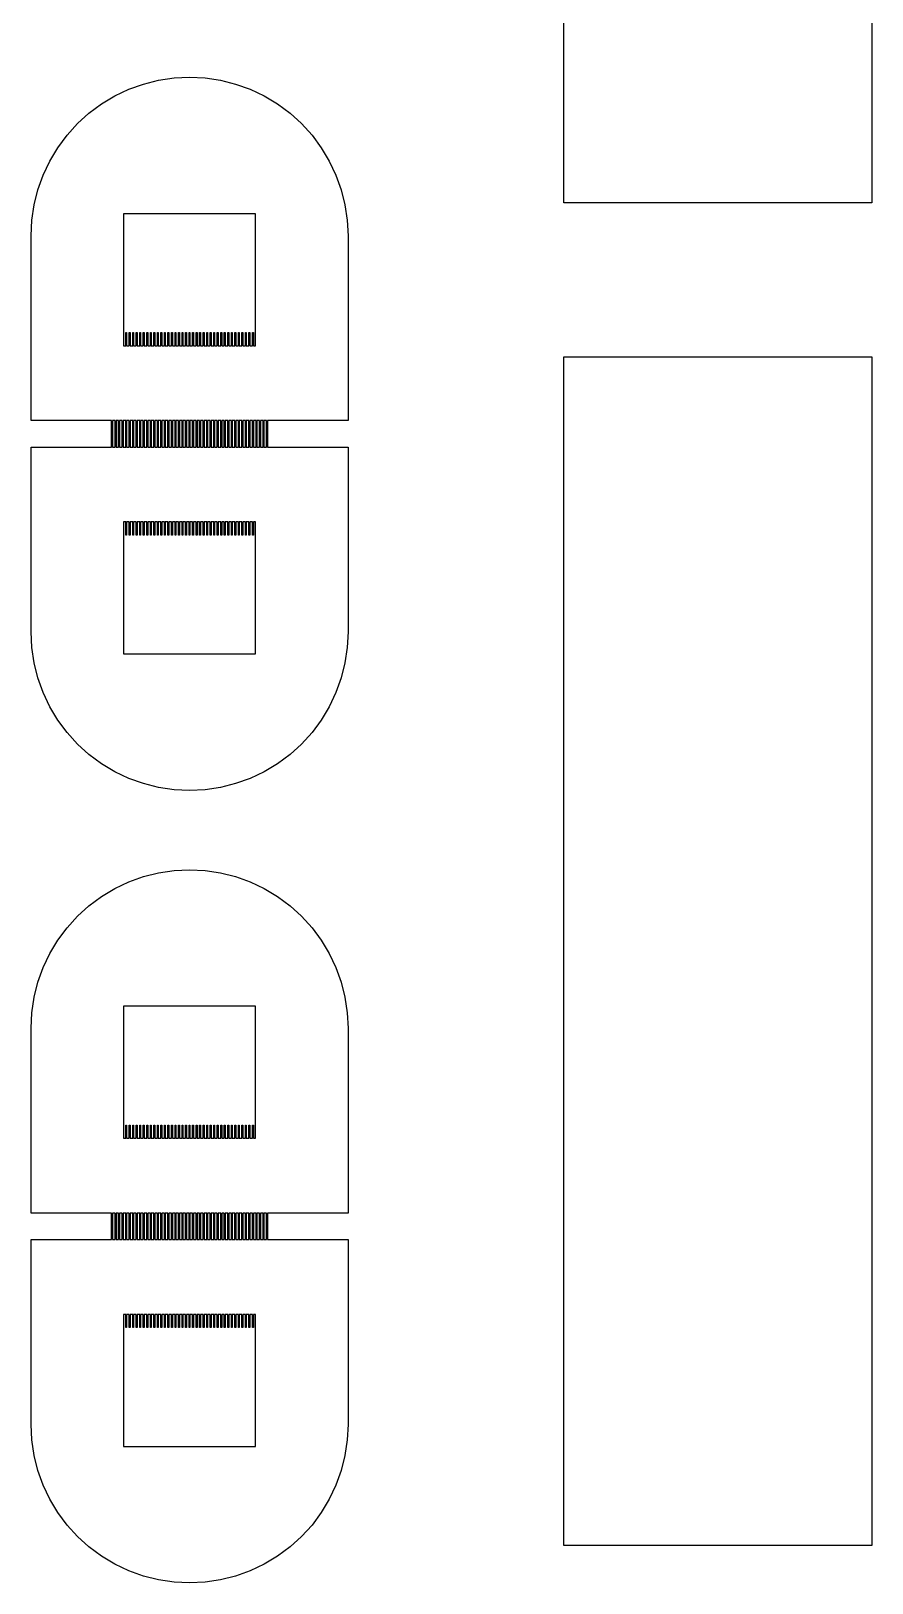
# Model space of a CAD drawing. Extents: x -25 to 122, y -49 to 104.
# Drawn here: x 87.58 to 97.31, y 27.97 to 45.93 of the extents above; entities that cross this region are included whole.
import ezdxf

# ---------------------------------------------------------------- set-up
doc = ezdxf.new("R2010")
doc.units = 0

msp = doc.modelspace()

# ---------------------------------------------------------------- linework, layer by layer
for p, q in [((97.3145, 58.5925), (97.3145, 43.9444)), ((93.748, 43.9444), (93.748, 55.026)), ((88.7153, 45.2568), (88.8848, 45.3175)), ((88.8848, 45.3175), (89.0594, 45.3612)), ((89.0594, 45.3612), (89.2375, 45.3876)), ((89.2375, 45.3876), (89.4172, 45.3964)), ((89.4172, 45.3964), (89.597, 45.3876)), ((89.597, 45.3876), (89.7751, 45.3612)), ((89.7751, 45.3612), (89.9497, 45.3175)), ((89.9497, 45.3175), (90.1192, 45.2568)), ((88.2536, 44.9801), (88.3982, 45.0873)), ((88.3982, 45.0873), (88.5526, 45.1799)), ((88.5526, 45.1799), (88.7153, 45.2568)), ((90.1192, 45.2568), (90.2819, 45.1799)), ((90.2819, 45.1799), (90.4363, 45.0873)), ((90.4363, 45.0873), (90.5808, 44.9801)), ((88.1203, 44.8592), (88.2536, 44.9801)), ((90.5808, 44.9801), (90.7142, 44.8592)), ((87.8922, 44.5813), (87.9994, 44.7258)), ((87.9994, 44.7258), (88.1203, 44.8592)), ((90.7142, 44.8592), (90.8351, 44.7258)), ((90.8351, 44.7258), (90.9423, 44.5813)), ((87.7996, 44.4269), (87.8922, 44.5813)), ((90.9423, 44.5813), (91.0349, 44.4269)), ((87.7227, 44.2642), (87.7996, 44.4269)), ((91.0349, 44.4269), (91.1118, 44.2642)), ((87.662, 44.0947), (87.7227, 44.2642)), ((91.1118, 44.2642), (91.1725, 44.0947)), ((87.6183, 43.9201), (87.662, 44.0947)), ((91.1725, 44.0947), (91.2162, 43.9201)), ((87.5919, 43.742), (87.6183, 43.9201)), ((91.2162, 43.9201), (91.2426, 43.742)), ((97.3145, 43.9444), (93.748, 43.9444)), ((87.5831, 43.5622), (87.5919, 43.742)), ((90.1815, 43.817), (88.653, 43.817)), ((88.653, 43.817), (88.653, 42.2885)), ((90.1815, 42.2885), (90.1815, 43.817)), ((91.2426, 43.742), (91.2514, 43.5622)), ((87.5831, 41.4223), (87.5831, 43.5622)), ((91.2514, 43.5622), (91.2514, 41.4223)), ((88.6785, 42.4413), (88.6887, 42.4413)), ((88.6785, 42.2885), (88.6785, 42.4413)), ((88.6887, 42.4413), (88.6887, 42.2885)), ((88.7192, 42.2885), (88.7192, 42.4413)), ((88.7192, 42.4413), (88.7294, 42.4413)), ((88.7294, 42.4413), (88.7294, 42.2885)), ((88.76, 42.2885), (88.76, 42.4413)), ((88.76, 42.4413), (88.7702, 42.4413)), ((88.7702, 42.4413), (88.7702, 42.2885)), ((88.8008, 42.2885), (88.8008, 42.4413)), ((88.8008, 42.4413), (88.811, 42.4413)), ((88.811, 42.4413), (88.811, 42.2885)), ((88.8415, 42.2885), (88.8415, 42.4413)), ((88.8415, 42.4413), (88.8517, 42.4413)), ((88.8517, 42.4413), (88.8517, 42.2885)), ((88.8823, 42.2885), (88.8823, 42.4413)), ((88.8823, 42.4413), (88.8925, 42.4413)), ((88.8925, 42.4413), (88.8925, 42.2885)), ((88.923, 42.2885), (88.923, 42.4413)), ((88.923, 42.4413), (88.9332, 42.4413)), ((88.9332, 42.4413), (88.9332, 42.2885)), ((88.9638, 42.2885), (88.9638, 42.4413)), ((88.9638, 42.4413), (88.974, 42.4413)), ((88.974, 42.4413), (88.974, 42.2885)), ((89.0045, 42.2885), (89.0045, 42.4413)), ((89.0045, 42.4413), (89.0148, 42.4413)), ((89.0148, 42.4413), (89.0148, 42.2885)), ((89.0453, 42.2885), (89.0453, 42.4413)), ((89.0453, 42.4413), (89.0555, 42.4413)), ((89.0555, 42.4413), (89.0555, 42.2885)), ((89.0861, 42.2885), (89.0861, 42.4413)), ((89.0861, 42.4413), (89.0963, 42.4413)), ((89.0963, 42.4413), (89.0963, 42.2885)), ((89.1268, 42.2885), (89.1268, 42.4413)), ((89.1268, 42.4413), (89.137, 42.4413)), ((89.137, 42.4413), (89.137, 42.2885)), ((89.1676, 42.2885), (89.1676, 42.4413)), ((89.1676, 42.4413), (89.1778, 42.4413)), ((89.1778, 42.4413), (89.1778, 42.2885)), ((89.2084, 42.2885), (89.2084, 42.4413)), ((89.2084, 42.4413), (89.2186, 42.4413)), ((89.2186, 42.4413), (89.2186, 42.2885)), ((89.2491, 42.2885), (89.2491, 42.4413)), ((89.2491, 42.4413), (89.2593, 42.4413)), ((89.2593, 42.4413), (89.2593, 42.2885)), ((89.2899, 42.2885), (89.2899, 42.4413)), ((89.2899, 42.4413), (89.3001, 42.4413)), ((89.3001, 42.4413), (89.3001, 42.2885)), ((89.3306, 42.2885), (89.3306, 42.4413)), ((89.3306, 42.4413), (89.3408, 42.4413)), ((89.3408, 42.4413), (89.3408, 42.2885)), ((89.3714, 42.2885), (89.3714, 42.4413)), ((89.3714, 42.4413), (89.3816, 42.4413)), ((89.3816, 42.4413), (89.3816, 42.2885)), ((89.4122, 42.2885), (89.4122, 42.4413)), ((89.4122, 42.4413), (89.4223, 42.4413)), ((89.4223, 42.4413), (89.4223, 42.2885)), ((89.4529, 42.2885), (89.4529, 42.4413)), ((89.4529, 42.4413), (89.4631, 42.4413)), ((89.4631, 42.4413), (89.4631, 42.2885)), ((89.4937, 42.2885), (89.4937, 42.4413)), ((89.4937, 42.4413), (89.5038, 42.4413)), ((89.5038, 42.4413), (89.5038, 42.2885)), ((89.5344, 42.2885), (89.5344, 42.4413)), ((89.5344, 42.4413), (89.5446, 42.4413)), ((89.5446, 42.4413), (89.5446, 42.2885)), ((89.5752, 42.2885), (89.5752, 42.4413)), ((89.5752, 42.4413), (89.5854, 42.4413)), ((89.5854, 42.4413), (89.5854, 42.2885)), ((89.6159, 42.2885), (89.6159, 42.4413)), ((89.6159, 42.4413), (89.6261, 42.4413)), ((89.6261, 42.4413), (89.6261, 42.2885)), ((89.6567, 42.2885), (89.6567, 42.4413)), ((89.6567, 42.4413), (89.6669, 42.4413)), ((89.6669, 42.4413), (89.6669, 42.2885)), ((89.6975, 42.2885), (89.6975, 42.4413)), ((89.6975, 42.4413), (89.7076, 42.4413)), ((89.7076, 42.4413), (89.7076, 42.2885)), ((89.7382, 42.2885), (89.7382, 42.4413)), ((89.7382, 42.4413), (89.7484, 42.4413)), ((89.7484, 42.4413), (89.7484, 42.2885)), ((89.779, 42.2885), (89.779, 42.4413)), ((89.779, 42.4413), (89.7892, 42.4413)), ((89.7892, 42.4413), (89.7892, 42.2885)), ((89.8197, 42.2885), (89.8197, 42.4413)), ((89.8197, 42.4413), (89.8299, 42.4413)), ((89.8299, 42.4413), (89.8299, 42.2885)), ((89.8605, 42.2885), (89.8605, 42.4413)), ((89.8605, 42.4413), (89.8707, 42.4413)), ((89.8707, 42.4413), (89.8707, 42.2885)), ((89.9013, 42.2885), (89.9013, 42.4413)), ((89.9013, 42.4413), (89.9114, 42.4413)), ((89.9114, 42.4413), (89.9114, 42.2885)), ((89.942, 42.2885), (89.942, 42.4413)), ((89.942, 42.4413), (89.9522, 42.4413)), ((89.9522, 42.4413), (89.9522, 42.2885)), ((89.9828, 42.2885), (89.9828, 42.4413)), ((89.9828, 42.4413), (89.993, 42.4413)), ((89.993, 42.4413), (89.993, 42.2885)), ((90.0235, 42.2885), (90.0235, 42.4413)), ((90.0235, 42.4413), (90.0337, 42.4413)), ((90.0337, 42.4413), (90.0337, 42.2885)), ((90.0643, 42.2885), (90.0643, 42.4413)), ((90.0643, 42.4413), (90.0745, 42.4413)), ((90.0745, 42.4413), (90.0745, 42.2885)), ((90.1051, 42.2885), (90.1051, 42.4413)), ((90.1051, 42.4413), (90.1152, 42.4413)), ((90.1152, 42.4413), (90.1152, 42.2885)), ((90.1458, 42.2885), (90.1458, 42.4413)), ((90.1458, 42.4413), (90.156, 42.4413)), ((90.156, 42.4413), (90.156, 42.2885)), ((88.653, 42.2885), (88.6785, 42.2885)), ((88.6887, 42.2885), (88.7192, 42.2885)), ((88.7294, 42.2885), (88.76, 42.2885)), ((88.7702, 42.2885), (88.8008, 42.2885)), ((88.811, 42.2885), (88.8415, 42.2885)), ((88.8517, 42.2885), (88.8823, 42.2885)), ((88.8925, 42.2885), (88.923, 42.2885)), ((88.9332, 42.2885), (88.9638, 42.2885)), ((88.974, 42.2885), (89.0045, 42.2885)), ((89.0148, 42.2885), (89.0453, 42.2885)), ((89.0555, 42.2885), (89.0861, 42.2885)), ((89.0963, 42.2885), (89.1268, 42.2885)), ((89.137, 42.2885), (89.1676, 42.2885)), ((89.1778, 42.2885), (89.2084, 42.2885)), ((89.2186, 42.2885), (89.2491, 42.2885)), ((89.2593, 42.2885), (89.2899, 42.2885)), ((89.3001, 42.2885), (89.3306, 42.2885)), ((89.3408, 42.2885), (89.3714, 42.2885)), ((89.3816, 42.2885), (89.4122, 42.2885)), ((89.4223, 42.2885), (89.4529, 42.2885)), ((89.4631, 42.2885), (89.4937, 42.2885)), ((89.5038, 42.2885), (89.5344, 42.2885)), ((89.5446, 42.2885), (89.5752, 42.2885)), ((89.5854, 42.2885), (89.6159, 42.2885)), ((89.6261, 42.2885), (89.6567, 42.2885)), ((89.6669, 42.2885), (89.6975, 42.2885)), ((89.7076, 42.2885), (89.7382, 42.2885)), ((89.7484, 42.2885), (89.779, 42.2885)), ((89.7892, 42.2885), (89.8197, 42.2885)), ((89.8299, 42.2885), (89.8605, 42.2885)), ((89.8707, 42.2885), (89.9013, 42.2885)), ((89.9114, 42.2885), (89.942, 42.2885)), ((89.9522, 42.2885), (89.9828, 42.2885)), ((89.993, 42.2885), (90.0235, 42.2885)), ((90.0337, 42.2885), (90.0643, 42.2885)), ((90.0745, 42.2885), (90.1051, 42.2885)), ((90.1152, 42.2885), (90.1458, 42.2885)), ((90.156, 42.2885), (90.1815, 42.2885)), ((93.748, 28.4046), (93.748, 42.1611)), ((93.748, 42.1611), (97.3145, 42.1611)), ((97.3145, 42.1611), (97.3145, 28.4046)), ((88.5154, 41.4223), (87.5831, 41.4223)), ((88.5154, 41.1167), (88.5154, 41.4223)), ((88.5562, 41.4223), (88.5256, 41.4223)), ((88.5256, 41.4223), (88.5256, 41.1167)), ((88.5562, 41.1167), (88.5562, 41.4223)), ((88.597, 41.4223), (88.5664, 41.4223)), ((88.5664, 41.4223), (88.5664, 41.1167)), ((88.597, 41.1167), (88.597, 41.4223)), ((88.6377, 41.4223), (88.6071, 41.4223)), ((88.6071, 41.4223), (88.6071, 41.1167)), ((88.6377, 41.1167), (88.6377, 41.4223)), ((88.6785, 41.4223), (88.6479, 41.4223)), ((88.6479, 41.4223), (88.6479, 41.1167)), ((88.6785, 41.1167), (88.6785, 41.4223)), ((88.7192, 41.4223), (88.6887, 41.4223)), ((88.6887, 41.4223), (88.6887, 41.1167)), ((88.7192, 41.1167), (88.7192, 41.4223)), ((88.76, 41.4223), (88.7294, 41.4223)), ((88.7294, 41.4223), (88.7294, 41.1167)), ((88.76, 41.1167), (88.76, 41.4223)), ((88.8008, 41.4223), (88.7702, 41.4223)), ((88.7702, 41.4223), (88.7702, 41.1167)), ((88.8008, 41.1167), (88.8008, 41.4223)), ((88.8415, 41.4223), (88.811, 41.4223)), ((88.811, 41.4223), (88.811, 41.1167)), ((88.8415, 41.1167), (88.8415, 41.4223)), ((88.8823, 41.4223), (88.8517, 41.4223)), ((88.8517, 41.4223), (88.8517, 41.1167)), ((88.8823, 41.1167), (88.8823, 41.4223)), ((88.923, 41.4223), (88.8925, 41.4223)), ((88.8925, 41.4223), (88.8925, 41.1167)), ((88.923, 41.1167), (88.923, 41.4223)), ((88.9638, 41.4223), (88.9332, 41.4223)), ((88.9332, 41.4223), (88.9332, 41.1167)), ((88.9638, 41.1167), (88.9638, 41.4223)), ((89.0045, 41.4223), (88.974, 41.4223)), ((88.974, 41.4223), (88.974, 41.1167)), ((89.0045, 41.1167), (89.0045, 41.4223)), ((89.0453, 41.4223), (89.0148, 41.4223)), ((89.0148, 41.4223), (89.0148, 41.1167)), ((89.0453, 41.1167), (89.0453, 41.4223)), ((89.0861, 41.4223), (89.0555, 41.4223)), ((89.0555, 41.4223), (89.0555, 41.1167)), ((89.0861, 41.1167), (89.0861, 41.4223)), ((89.1268, 41.4223), (89.0963, 41.4223)), ((89.0963, 41.4223), (89.0963, 41.1167)), ((89.1268, 41.1167), (89.1268, 41.4223)), ((89.1676, 41.4223), (89.137, 41.4223)), ((89.137, 41.4223), (89.137, 41.1167)), ((89.1676, 41.1167), (89.1676, 41.4223)), ((89.2084, 41.4223), (89.1778, 41.4223)), ((89.1778, 41.4223), (89.1778, 41.1167)), ((89.2084, 41.1167), (89.2084, 41.4223)), ((89.2491, 41.4223), (89.2186, 41.4223)), ((89.2186, 41.4223), (89.2186, 41.1167)), ((89.2491, 41.1167), (89.2491, 41.4223)), ((89.2899, 41.4223), (89.2593, 41.4223)), ((89.2593, 41.4223), (89.2593, 41.1167)), ((89.2899, 41.1167), (89.2899, 41.4223)), ((89.3306, 41.4223), (89.3001, 41.4223)), ((89.3001, 41.4223), (89.3001, 41.1167)), ((89.3306, 41.1167), (89.3306, 41.4223)), ((89.3714, 41.4223), (89.3408, 41.4223)), ((89.3408, 41.4223), (89.3408, 41.1167)), ((89.3714, 41.1167), (89.3714, 41.4223)), ((89.4122, 41.4223), (89.3816, 41.4223)), ((89.3816, 41.4223), (89.3816, 41.1167)), ((89.4122, 41.1167), (89.4122, 41.4223)), ((89.4529, 41.4223), (89.4223, 41.4223)), ((89.4223, 41.4223), (89.4223, 41.1167)), ((89.4529, 41.1167), (89.4529, 41.4223)), ((89.4937, 41.4223), (89.4631, 41.4223)), ((89.4631, 41.4223), (89.4631, 41.1167)), ((89.4937, 41.1167), (89.4937, 41.4223)), ((89.5344, 41.4223), (89.5038, 41.4223)), ((89.5038, 41.4223), (89.5038, 41.1167)), ((89.5344, 41.1167), (89.5344, 41.4223)), ((89.5752, 41.4223), (89.5446, 41.4223)), ((89.5446, 41.4223), (89.5446, 41.1167)), ((89.5752, 41.1167), (89.5752, 41.4223)), ((89.6159, 41.4223), (89.5854, 41.4223)), ((89.5854, 41.4223), (89.5854, 41.1167)), ((89.6159, 41.1167), (89.6159, 41.4223)), ((89.6567, 41.4223), (89.6261, 41.4223)), ((89.6261, 41.4223), (89.6261, 41.1167)), ((89.6567, 41.1167), (89.6567, 41.4223)), ((89.6975, 41.4223), (89.6669, 41.4223)), ((89.6669, 41.4223), (89.6669, 41.1167)), ((89.6975, 41.1167), (89.6975, 41.4223)), ((89.7382, 41.4223), (89.7076, 41.4223)), ((89.7076, 41.4223), (89.7076, 41.1167)), ((89.7382, 41.1167), (89.7382, 41.4223)), ((89.779, 41.4223), (89.7484, 41.4223)), ((89.7484, 41.4223), (89.7484, 41.1167)), ((89.779, 41.1167), (89.779, 41.4223)), ((89.8197, 41.4223), (89.7892, 41.4223)), ((89.7892, 41.4223), (89.7892, 41.1167)), ((89.8197, 41.1167), (89.8197, 41.4223)), ((89.8605, 41.4223), (89.8299, 41.4223)), ((89.8299, 41.4223), (89.8299, 41.1167)), ((89.8605, 41.1167), (89.8605, 41.4223)), ((89.9013, 41.4223), (89.8707, 41.4223)), ((89.8707, 41.4223), (89.8707, 41.1167)), ((89.9013, 41.1167), (89.9013, 41.4223)), ((89.942, 41.4223), (89.9114, 41.4223)), ((89.9114, 41.4223), (89.9114, 41.1167)), ((89.942, 41.1167), (89.942, 41.4223)), ((89.9828, 41.4223), (89.9522, 41.4223)), ((89.9522, 41.4223), (89.9522, 41.1167)), ((89.9828, 41.1167), (89.9828, 41.4223)), ((90.0235, 41.4223), (89.993, 41.4223)), ((89.993, 41.4223), (89.993, 41.1167)), ((90.0235, 41.1167), (90.0235, 41.4223)), ((90.0643, 41.4223), (90.0337, 41.4223)), ((90.0337, 41.4223), (90.0337, 41.1167)), ((90.0643, 41.1167), (90.0643, 41.4223)), ((90.1051, 41.4223), (90.0745, 41.4223)), ((90.0745, 41.4223), (90.0745, 41.1167)), ((90.1051, 41.1167), (90.1051, 41.4223)), ((90.1458, 41.4223), (90.1152, 41.4223)), ((90.1152, 41.4223), (90.1152, 41.1167)), ((90.1458, 41.1167), (90.1458, 41.4223)), ((90.1866, 41.4223), (90.156, 41.4223)), ((90.156, 41.4223), (90.156, 41.1167)), ((90.1866, 41.1167), (90.1866, 41.4223)), ((90.2273, 41.4223), (90.1968, 41.4223)), ((90.1968, 41.4223), (90.1968, 41.1167)), ((90.2273, 41.1167), (90.2273, 41.4223)), ((90.2681, 41.4223), (90.2375, 41.4223)), ((90.2375, 41.4223), (90.2375, 41.1167)), ((90.2681, 41.1167), (90.2681, 41.4223)), ((90.3089, 41.4223), (90.2783, 41.4223)), ((90.2783, 41.4223), (90.2783, 41.1167)), ((90.3089, 41.1167), (90.3089, 41.4223)), ((91.2514, 41.4223), (90.319, 41.4223)), ((90.319, 41.4223), (90.319, 41.1167)), ((87.5831, 38.9767), (87.5831, 41.1167)), ((87.5831, 41.1167), (88.5154, 41.1167)), ((88.5256, 41.1167), (88.5562, 41.1167)), ((88.5664, 41.1167), (88.597, 41.1167)), ((88.6071, 41.1167), (88.6377, 41.1167)), ((88.6479, 41.1167), (88.6785, 41.1167)), ((88.6887, 41.1167), (88.7192, 41.1167)), ((88.7294, 41.1167), (88.76, 41.1167)), ((88.7702, 41.1167), (88.8008, 41.1167)), ((88.811, 41.1167), (88.8415, 41.1167)), ((88.8517, 41.1167), (88.8823, 41.1167)), ((88.8925, 41.1167), (88.923, 41.1167)), ((88.9332, 41.1167), (88.9638, 41.1167)), ((88.974, 41.1167), (89.0045, 41.1167)), ((89.0148, 41.1167), (89.0453, 41.1167)), ((89.0555, 41.1167), (89.0861, 41.1167)), ((89.0963, 41.1167), (89.1268, 41.1167)), ((89.137, 41.1167), (89.1676, 41.1167)), ((89.1778, 41.1167), (89.2084, 41.1167)), ((89.2186, 41.1167), (89.2491, 41.1167)), ((89.2593, 41.1167), (89.2899, 41.1167)), ((89.3001, 41.1167), (89.3306, 41.1167)), ((89.3408, 41.1167), (89.3714, 41.1167)), ((89.3816, 41.1167), (89.4122, 41.1167)), ((89.4223, 41.1167), (89.4529, 41.1167)), ((89.4631, 41.1167), (89.4937, 41.1167)), ((89.5038, 41.1167), (89.5344, 41.1167)), ((89.5446, 41.1167), (89.5752, 41.1167)), ((89.5854, 41.1167), (89.6159, 41.1167)), ((89.6261, 41.1167), (89.6567, 41.1167)), ((89.6669, 41.1167), (89.6975, 41.1167)), ((89.7076, 41.1167), (89.7382, 41.1167)), ((89.7484, 41.1167), (89.779, 41.1167)), ((89.7892, 41.1167), (89.8197, 41.1167)), ((89.8299, 41.1167), (89.8605, 41.1167)), ((89.8707, 41.1167), (89.9013, 41.1167)), ((89.9114, 41.1167), (89.942, 41.1167)), ((89.9522, 41.1167), (89.9828, 41.1167)), ((89.993, 41.1167), (90.0235, 41.1167)), ((90.0337, 41.1167), (90.0643, 41.1167)), ((90.0745, 41.1167), (90.1051, 41.1167)), ((90.1152, 41.1167), (90.1458, 41.1167)), ((90.156, 41.1167), (90.1866, 41.1167)), ((90.1968, 41.1167), (90.2273, 41.1167)), ((90.2375, 41.1167), (90.2681, 41.1167)), ((90.2783, 41.1167), (90.3089, 41.1167)), ((90.319, 41.1167), (91.2514, 41.1167)), ((91.2514, 41.1167), (91.2514, 38.9767)), ((88.6785, 40.2505), (88.653, 40.2505)), ((88.653, 40.2505), (88.653, 38.722)), ((88.6785, 40.0976), (88.6785, 40.2505)), ((88.7192, 40.2505), (88.6887, 40.2505)), ((88.6887, 40.2505), (88.6887, 40.0976)), ((88.7192, 40.0976), (88.7192, 40.2505)), ((88.76, 40.2505), (88.7294, 40.2505)), ((88.7294, 40.2505), (88.7294, 40.0976)), ((88.76, 40.0976), (88.76, 40.2505)), ((88.8008, 40.2505), (88.7702, 40.2505)), ((88.7702, 40.2505), (88.7702, 40.0976)), ((88.8008, 40.0976), (88.8008, 40.2505)), ((88.8415, 40.2505), (88.811, 40.2505)), ((88.811, 40.2505), (88.811, 40.0976)), ((88.8415, 40.0976), (88.8415, 40.2505)), ((88.8823, 40.2505), (88.8517, 40.2505)), ((88.8517, 40.2505), (88.8517, 40.0976)), ((88.8823, 40.0976), (88.8823, 40.2505)), ((88.923, 40.2505), (88.8925, 40.2505)), ((88.8925, 40.2505), (88.8925, 40.0976)), ((88.923, 40.0976), (88.923, 40.2505)), ((88.9638, 40.2505), (88.9332, 40.2505)), ((88.9332, 40.2505), (88.9332, 40.0976)), ((88.9638, 40.0976), (88.9638, 40.2505)), ((89.0045, 40.2505), (88.974, 40.2505)), ((88.974, 40.2505), (88.974, 40.0976)), ((89.0045, 40.0976), (89.0045, 40.2505)), ((89.0453, 40.2505), (89.0148, 40.2505)), ((89.0148, 40.2505), (89.0148, 40.0976)), ((89.0453, 40.0976), (89.0453, 40.2505)), ((89.0861, 40.2505), (89.0555, 40.2505)), ((89.0555, 40.2505), (89.0555, 40.0976)), ((89.0861, 40.0976), (89.0861, 40.2505)), ((89.1268, 40.2505), (89.0963, 40.2505)), ((89.0963, 40.2505), (89.0963, 40.0976)), ((89.1268, 40.0976), (89.1268, 40.2505)), ((89.1676, 40.2505), (89.137, 40.2505)), ((89.137, 40.2505), (89.137, 40.0976)), ((89.1676, 40.0976), (89.1676, 40.2505)), ((89.2084, 40.2505), (89.1778, 40.2505)), ((89.1778, 40.2505), (89.1778, 40.0976)), ((89.2084, 40.0976), (89.2084, 40.2505)), ((89.2491, 40.2505), (89.2186, 40.2505)), ((89.2186, 40.2505), (89.2186, 40.0976)), ((89.2491, 40.0976), (89.2491, 40.2505)), ((89.2899, 40.2505), (89.2593, 40.2505)), ((89.2593, 40.2505), (89.2593, 40.0976)), ((89.2899, 40.0976), (89.2899, 40.2505)), ((89.3306, 40.2505), (89.3001, 40.2505)), ((89.3001, 40.2505), (89.3001, 40.0976)), ((89.3306, 40.0976), (89.3306, 40.2505)), ((89.3714, 40.2505), (89.3408, 40.2505)), ((89.3408, 40.2505), (89.3408, 40.0976)), ((89.3714, 40.0976), (89.3714, 40.2505)), ((89.4122, 40.2505), (89.3816, 40.2505)), ((89.3816, 40.2505), (89.3816, 40.0976)), ((89.4122, 40.0976), (89.4122, 40.2505)), ((89.4529, 40.2505), (89.4223, 40.2505)), ((89.4223, 40.2505), (89.4223, 40.0976)), ((89.4529, 40.0976), (89.4529, 40.2505)), ((89.4937, 40.2505), (89.4631, 40.2505)), ((89.4631, 40.2505), (89.4631, 40.0976)), ((89.4937, 40.0976), (89.4937, 40.2505)), ((89.5344, 40.2505), (89.5038, 40.2505)), ((89.5038, 40.2505), (89.5038, 40.0976)), ((89.5344, 40.0976), (89.5344, 40.2505)), ((89.5752, 40.2505), (89.5446, 40.2505)), ((89.5446, 40.2505), (89.5446, 40.0976)), ((89.5752, 40.0976), (89.5752, 40.2505)), ((89.6159, 40.2505), (89.5854, 40.2505)), ((89.5854, 40.2505), (89.5854, 40.0976)), ((89.6159, 40.0976), (89.6159, 40.2505)), ((89.6567, 40.2505), (89.6261, 40.2505)), ((89.6261, 40.2505), (89.6261, 40.0976)), ((89.6567, 40.0976), (89.6567, 40.2505)), ((89.6975, 40.2505), (89.6669, 40.2505)), ((89.6669, 40.2505), (89.6669, 40.0976)), ((89.6975, 40.0976), (89.6975, 40.2505)), ((89.7382, 40.2505), (89.7076, 40.2505)), ((89.7076, 40.2505), (89.7076, 40.0976)), ((89.7382, 40.0976), (89.7382, 40.2505)), ((89.779, 40.2505), (89.7484, 40.2505)), ((89.7484, 40.2505), (89.7484, 40.0976)), ((89.779, 40.0976), (89.779, 40.2505)), ((89.8197, 40.2505), (89.7892, 40.2505)), ((89.7892, 40.2505), (89.7892, 40.0976)), ((89.8197, 40.0976), (89.8197, 40.2505)), ((89.8605, 40.2505), (89.8299, 40.2505)), ((89.8299, 40.2505), (89.8299, 40.0976)), ((89.8605, 40.0976), (89.8605, 40.2505)), ((89.9013, 40.2505), (89.8707, 40.2505)), ((89.8707, 40.2505), (89.8707, 40.0976)), ((89.9013, 40.0976), (89.9013, 40.2505)), ((89.942, 40.2505), (89.9114, 40.2505)), ((89.9114, 40.2505), (89.9114, 40.0976)), ((89.942, 40.0976), (89.942, 40.2505)), ((89.9828, 40.2505), (89.9522, 40.2505)), ((89.9522, 40.2505), (89.9522, 40.0976)), ((89.9828, 40.0976), (89.9828, 40.2505)), ((90.0235, 40.2505), (89.993, 40.2505)), ((89.993, 40.2505), (89.993, 40.0976)), ((90.0235, 40.0976), (90.0235, 40.2505)), ((90.0643, 40.2505), (90.0337, 40.2505)), ((90.0337, 40.2505), (90.0337, 40.0976)), ((90.0643, 40.0976), (90.0643, 40.2505)), ((90.1051, 40.2505), (90.0745, 40.2505)), ((90.0745, 40.2505), (90.0745, 40.0976)), ((90.1051, 40.0976), (90.1051, 40.2505)), ((90.1458, 40.2505), (90.1152, 40.2505)), ((90.1152, 40.2505), (90.1152, 40.0976)), ((90.1458, 40.0976), (90.1458, 40.2505)), ((90.1815, 40.2505), (90.156, 40.2505)), ((90.156, 40.2505), (90.156, 40.0976)), ((90.1815, 38.722), (90.1815, 40.2505)), ((88.6887, 40.0976), (88.6785, 40.0976)), ((88.7294, 40.0976), (88.7192, 40.0976)), ((88.7702, 40.0976), (88.76, 40.0976)), ((88.811, 40.0976), (88.8008, 40.0976)), ((88.8517, 40.0976), (88.8415, 40.0976)), ((88.8925, 40.0976), (88.8823, 40.0976)), ((88.9332, 40.0976), (88.923, 40.0976)), ((88.974, 40.0976), (88.9638, 40.0976)), ((89.0148, 40.0976), (89.0045, 40.0976)), ((89.0555, 40.0976), (89.0453, 40.0976)), ((89.0963, 40.0976), (89.0861, 40.0976)), ((89.137, 40.0976), (89.1268, 40.0976)), ((89.1778, 40.0976), (89.1676, 40.0976)), ((89.2186, 40.0976), (89.2084, 40.0976)), ((89.2593, 40.0976), (89.2491, 40.0976)), ((89.3001, 40.0976), (89.2899, 40.0976)), ((89.3408, 40.0976), (89.3306, 40.0976)), ((89.3816, 40.0976), (89.3714, 40.0976)), ((89.4223, 40.0976), (89.4122, 40.0976)), ((89.4631, 40.0976), (89.4529, 40.0976)), ((89.5038, 40.0976), (89.4937, 40.0976)), ((89.5446, 40.0976), (89.5344, 40.0976)), ((89.5854, 40.0976), (89.5752, 40.0976)), ((89.6261, 40.0976), (89.6159, 40.0976)), ((89.6669, 40.0976), (89.6567, 40.0976)), ((89.7076, 40.0976), (89.6975, 40.0976)), ((89.7484, 40.0976), (89.7382, 40.0976)), ((89.7892, 40.0976), (89.779, 40.0976)), ((89.8299, 40.0976), (89.8197, 40.0976)), ((89.8707, 40.0976), (89.8605, 40.0976)), ((89.9114, 40.0976), (89.9013, 40.0976)), ((89.9522, 40.0976), (89.942, 40.0976)), ((89.993, 40.0976), (89.9828, 40.0976)), ((90.0337, 40.0976), (90.0235, 40.0976)), ((90.0745, 40.0976), (90.0643, 40.0976)), ((90.1152, 40.0976), (90.1051, 40.0976)), ((90.156, 40.0976), (90.1458, 40.0976)), ((87.5919, 38.797), (87.5831, 38.9767)), ((91.2514, 38.9767), (91.2426, 38.797)), ((87.6183, 38.6189), (87.5919, 38.797)), ((91.2426, 38.797), (91.2162, 38.6189)), ((87.662, 38.4443), (87.6183, 38.6189)), ((88.653, 38.722), (90.1815, 38.722)), ((91.2162, 38.6189), (91.1725, 38.4443)), ((87.7227, 38.2748), (87.662, 38.4443)), ((91.1725, 38.4443), (91.1118, 38.2748)), ((87.7996, 38.1121), (87.7227, 38.2748)), ((91.1118, 38.2748), (91.0349, 38.1121)), ((87.8922, 37.9577), (87.7996, 38.1121)), ((91.0349, 38.1121), (90.9423, 37.9577)), ((87.9994, 37.8131), (87.8922, 37.9577)), ((90.9423, 37.9577), (90.8351, 37.8131)), ((88.1203, 37.6798), (87.9994, 37.8131)), ((90.8351, 37.8131), (90.7142, 37.6798)), ((88.2536, 37.5589), (88.1203, 37.6798)), ((88.3982, 37.4517), (88.2536, 37.5589)), ((90.5808, 37.5589), (90.4363, 37.4517)), ((90.7142, 37.6798), (90.5808, 37.5589)), ((88.5526, 37.3591), (88.3982, 37.4517)), ((88.7153, 37.2822), (88.5526, 37.3591)), ((90.2819, 37.3591), (90.1192, 37.2822)), ((90.4363, 37.4517), (90.2819, 37.3591)), ((88.8848, 37.2215), (88.7153, 37.2822)), ((89.0594, 37.1778), (88.8848, 37.2215)), ((89.2375, 37.1514), (89.0594, 37.1778)), ((89.7751, 37.1778), (89.597, 37.1514)), ((89.9497, 37.2215), (89.7751, 37.1778)), ((90.1192, 37.2822), (89.9497, 37.2215)), ((89.4172, 37.1425), (89.2375, 37.1514)), ((89.597, 37.1514), (89.4172, 37.1425)), ((88.7153, 36.0858), (88.8848, 36.1465)), ((88.8848, 36.1465), (89.0594, 36.1902)), ((89.0594, 36.1902), (89.2375, 36.2166)), ((89.2375, 36.2166), (89.4172, 36.2254)), ((89.4172, 36.2254), (89.597, 36.2166)), ((89.597, 36.2166), (89.7751, 36.1902)), ((89.7751, 36.1902), (89.9497, 36.1465)), ((89.9497, 36.1465), (90.1192, 36.0858)), ((88.3982, 35.9163), (88.5526, 36.0089)), ((88.5526, 36.0089), (88.7153, 36.0858)), ((90.1192, 36.0858), (90.2819, 36.0089)), ((90.2819, 36.0089), (90.4363, 35.9163)), ((88.1203, 35.6882), (88.2536, 35.8091)), ((88.2536, 35.8091), (88.3982, 35.9163)), ((90.4363, 35.9163), (90.5808, 35.8091)), ((90.5808, 35.8091), (90.7142, 35.6882)), ((87.9994, 35.5548), (88.1203, 35.6882)), ((90.7142, 35.6882), (90.8351, 35.5548)), ((87.7996, 35.2559), (87.8922, 35.4103)), ((87.8922, 35.4103), (87.9994, 35.5548)), ((90.8351, 35.5548), (90.9423, 35.4103)), ((90.9423, 35.4103), (91.0349, 35.2559)), ((87.7227, 35.0932), (87.7996, 35.2559)), ((91.0349, 35.2559), (91.1118, 35.0932)), ((87.662, 34.9237), (87.7227, 35.0932)), ((91.1118, 35.0932), (91.1725, 34.9237)), ((87.6183, 34.7491), (87.662, 34.9237)), ((91.1725, 34.9237), (91.2162, 34.7491)), ((87.5919, 34.571), (87.6183, 34.7491)), ((91.2162, 34.7491), (91.2426, 34.571)), ((87.5831, 34.3912), (87.5919, 34.571)), ((90.1815, 34.646), (88.653, 34.646)), ((88.653, 34.646), (88.653, 33.1175)), ((90.1815, 33.1175), (90.1815, 34.646)), ((91.2426, 34.571), (91.2514, 34.3912)), ((87.5831, 32.2513), (87.5831, 34.3912)), ((91.2514, 34.3912), (91.2514, 32.2513)), ((88.6785, 33.2703), (88.6887, 33.2703)), ((88.6785, 33.1175), (88.6785, 33.2703)), ((88.6887, 33.2703), (88.6887, 33.1175)), ((88.7192, 33.1175), (88.7192, 33.2703)), ((88.7192, 33.2703), (88.7294, 33.2703)), ((88.7294, 33.2703), (88.7294, 33.1175)), ((88.76, 33.1175), (88.76, 33.2703)), ((88.76, 33.2703), (88.7702, 33.2703)), ((88.7702, 33.2703), (88.7702, 33.1175)), ((88.8008, 33.1175), (88.8008, 33.2703)), ((88.8008, 33.2703), (88.811, 33.2703)), ((88.811, 33.2703), (88.811, 33.1175)), ((88.8415, 33.1175), (88.8415, 33.2703)), ((88.8415, 33.2703), (88.8517, 33.2703)), ((88.8517, 33.2703), (88.8517, 33.1175)), ((88.8823, 33.1175), (88.8823, 33.2703)), ((88.8823, 33.2703), (88.8925, 33.2703)), ((88.8925, 33.2703), (88.8925, 33.1175)), ((88.923, 33.1175), (88.923, 33.2703)), ((88.923, 33.2703), (88.9332, 33.2703)), ((88.9332, 33.2703), (88.9332, 33.1175)), ((88.9638, 33.1175), (88.9638, 33.2703)), ((88.9638, 33.2703), (88.974, 33.2703)), ((88.974, 33.2703), (88.974, 33.1175)), ((89.0045, 33.1175), (89.0045, 33.2703)), ((89.0045, 33.2703), (89.0148, 33.2703)), ((89.0148, 33.2703), (89.0148, 33.1175)), ((89.0453, 33.1175), (89.0453, 33.2703)), ((89.0453, 33.2703), (89.0555, 33.2703)), ((89.0555, 33.2703), (89.0555, 33.1175)), ((89.0861, 33.1175), (89.0861, 33.2703)), ((89.0861, 33.2703), (89.0963, 33.2703)), ((89.0963, 33.2703), (89.0963, 33.1175)), ((89.1268, 33.1175), (89.1268, 33.2703)), ((89.1268, 33.2703), (89.137, 33.2703)), ((89.137, 33.2703), (89.137, 33.1175)), ((89.1676, 33.1175), (89.1676, 33.2703)), ((89.1676, 33.2703), (89.1778, 33.2703)), ((89.1778, 33.2703), (89.1778, 33.1175)), ((89.2084, 33.1175), (89.2084, 33.2703)), ((89.2084, 33.2703), (89.2186, 33.2703)), ((89.2186, 33.2703), (89.2186, 33.1175)), ((89.2491, 33.1175), (89.2491, 33.2703)), ((89.2491, 33.2703), (89.2593, 33.2703)), ((89.2593, 33.2703), (89.2593, 33.1175)), ((89.2899, 33.1175), (89.2899, 33.2703)), ((89.2899, 33.2703), (89.3001, 33.2703)), ((89.3001, 33.2703), (89.3001, 33.1175)), ((89.3306, 33.1175), (89.3306, 33.2703)), ((89.3306, 33.2703), (89.3408, 33.2703)), ((89.3408, 33.2703), (89.3408, 33.1175)), ((89.3714, 33.1175), (89.3714, 33.2703)), ((89.3714, 33.2703), (89.3816, 33.2703)), ((89.3816, 33.2703), (89.3816, 33.1175)), ((89.4122, 33.1175), (89.4122, 33.2703)), ((89.4122, 33.2703), (89.4223, 33.2703)), ((89.4223, 33.2703), (89.4223, 33.1175)), ((89.4529, 33.1175), (89.4529, 33.2703)), ((89.4529, 33.2703), (89.4631, 33.2703)), ((89.4631, 33.2703), (89.4631, 33.1175)), ((89.4937, 33.1175), (89.4937, 33.2703)), ((89.4937, 33.2703), (89.5038, 33.2703)), ((89.5038, 33.2703), (89.5038, 33.1175)), ((89.5344, 33.1175), (89.5344, 33.2703)), ((89.5344, 33.2703), (89.5446, 33.2703)), ((89.5446, 33.2703), (89.5446, 33.1175)), ((89.5752, 33.1175), (89.5752, 33.2703)), ((89.5752, 33.2703), (89.5854, 33.2703)), ((89.5854, 33.2703), (89.5854, 33.1175)), ((89.6159, 33.1175), (89.6159, 33.2703)), ((89.6159, 33.2703), (89.6261, 33.2703)), ((89.6261, 33.2703), (89.6261, 33.1175)), ((89.6567, 33.1175), (89.6567, 33.2703)), ((89.6567, 33.2703), (89.6669, 33.2703)), ((89.6669, 33.2703), (89.6669, 33.1175)), ((89.6975, 33.1175), (89.6975, 33.2703)), ((89.6975, 33.2703), (89.7076, 33.2703)), ((89.7076, 33.2703), (89.7076, 33.1175)), ((89.7382, 33.1175), (89.7382, 33.2703)), ((89.7382, 33.2703), (89.7484, 33.2703)), ((89.7484, 33.2703), (89.7484, 33.1175)), ((89.779, 33.1175), (89.779, 33.2703)), ((89.779, 33.2703), (89.7892, 33.2703)), ((89.7892, 33.2703), (89.7892, 33.1175)), ((89.8197, 33.1175), (89.8197, 33.2703)), ((89.8197, 33.2703), (89.8299, 33.2703)), ((89.8299, 33.2703), (89.8299, 33.1175)), ((89.8605, 33.1175), (89.8605, 33.2703)), ((89.8605, 33.2703), (89.8707, 33.2703)), ((89.8707, 33.2703), (89.8707, 33.1175)), ((89.9013, 33.1175), (89.9013, 33.2703)), ((89.9013, 33.2703), (89.9114, 33.2703)), ((89.9114, 33.2703), (89.9114, 33.1175)), ((89.942, 33.1175), (89.942, 33.2703)), ((89.942, 33.2703), (89.9522, 33.2703)), ((89.9522, 33.2703), (89.9522, 33.1175)), ((89.9828, 33.1175), (89.9828, 33.2703)), ((89.9828, 33.2703), (89.993, 33.2703)), ((89.993, 33.2703), (89.993, 33.1175)), ((90.0235, 33.1175), (90.0235, 33.2703)), ((90.0235, 33.2703), (90.0337, 33.2703)), ((90.0337, 33.2703), (90.0337, 33.1175)), ((90.0643, 33.1175), (90.0643, 33.2703)), ((90.0643, 33.2703), (90.0745, 33.2703)), ((90.0745, 33.2703), (90.0745, 33.1175)), ((90.1051, 33.1175), (90.1051, 33.2703)), ((90.1051, 33.2703), (90.1152, 33.2703)), ((90.1152, 33.2703), (90.1152, 33.1175)), ((90.1458, 33.1175), (90.1458, 33.2703)), ((90.1458, 33.2703), (90.156, 33.2703)), ((90.156, 33.2703), (90.156, 33.1175)), ((88.653, 33.1175), (88.6785, 33.1175)), ((88.6887, 33.1175), (88.7192, 33.1175)), ((88.7294, 33.1175), (88.76, 33.1175)), ((88.7702, 33.1175), (88.8008, 33.1175)), ((88.811, 33.1175), (88.8415, 33.1175)), ((88.8517, 33.1175), (88.8823, 33.1175)), ((88.8925, 33.1175), (88.923, 33.1175)), ((88.9332, 33.1175), (88.9638, 33.1175)), ((88.974, 33.1175), (89.0045, 33.1175)), ((89.0148, 33.1175), (89.0453, 33.1175)), ((89.0555, 33.1175), (89.0861, 33.1175)), ((89.0963, 33.1175), (89.1268, 33.1175)), ((89.137, 33.1175), (89.1676, 33.1175)), ((89.1778, 33.1175), (89.2084, 33.1175)), ((89.2186, 33.1175), (89.2491, 33.1175)), ((89.2593, 33.1175), (89.2899, 33.1175)), ((89.3001, 33.1175), (89.3306, 33.1175)), ((89.3408, 33.1175), (89.3714, 33.1175)), ((89.3816, 33.1175), (89.4122, 33.1175)), ((89.4223, 33.1175), (89.4529, 33.1175)), ((89.4631, 33.1175), (89.4937, 33.1175)), ((89.5038, 33.1175), (89.5344, 33.1175)), ((89.5446, 33.1175), (89.5752, 33.1175)), ((89.5854, 33.1175), (89.6159, 33.1175)), ((89.6261, 33.1175), (89.6567, 33.1175)), ((89.6669, 33.1175), (89.6975, 33.1175)), ((89.7076, 33.1175), (89.7382, 33.1175)), ((89.7484, 33.1175), (89.779, 33.1175)), ((89.7892, 33.1175), (89.8197, 33.1175)), ((89.8299, 33.1175), (89.8605, 33.1175)), ((89.8707, 33.1175), (89.9013, 33.1175)), ((89.9114, 33.1175), (89.942, 33.1175)), ((89.9522, 33.1175), (89.9828, 33.1175)), ((89.993, 33.1175), (90.0235, 33.1175)), ((90.0337, 33.1175), (90.0643, 33.1175)), ((90.0745, 33.1175), (90.1051, 33.1175)), ((90.1152, 33.1175), (90.1458, 33.1175)), ((90.156, 33.1175), (90.1815, 33.1175)), ((88.5154, 32.2513), (87.5831, 32.2513)), ((88.5154, 31.9456), (88.5154, 32.2513)), ((88.5562, 32.2513), (88.5256, 32.2513)), ((88.5256, 32.2513), (88.5256, 31.9456)), ((88.5562, 31.9456), (88.5562, 32.2513)), ((88.597, 32.2513), (88.5664, 32.2513)), ((88.5664, 32.2513), (88.5664, 31.9456)), ((88.597, 31.9456), (88.597, 32.2513)), ((88.6377, 32.2513), (88.6071, 32.2513)), ((88.6071, 32.2513), (88.6071, 31.9456)), ((88.6377, 31.9456), (88.6377, 32.2513)), ((88.6785, 32.2513), (88.6479, 32.2513)), ((88.6479, 32.2513), (88.6479, 31.9456)), ((88.6785, 31.9456), (88.6785, 32.2513)), ((88.7192, 32.2513), (88.6887, 32.2513)), ((88.6887, 32.2513), (88.6887, 31.9456)), ((88.7192, 31.9456), (88.7192, 32.2513)), ((88.76, 32.2513), (88.7294, 32.2513)), ((88.7294, 32.2513), (88.7294, 31.9456)), ((88.76, 31.9456), (88.76, 32.2513)), ((88.8008, 32.2513), (88.7702, 32.2513)), ((88.7702, 32.2513), (88.7702, 31.9456)), ((88.8008, 31.9456), (88.8008, 32.2513)), ((88.8415, 32.2513), (88.811, 32.2513)), ((88.811, 32.2513), (88.811, 31.9456)), ((88.8415, 31.9456), (88.8415, 32.2513)), ((88.8823, 32.2513), (88.8517, 32.2513)), ((88.8517, 32.2513), (88.8517, 31.9456)), ((88.8823, 31.9456), (88.8823, 32.2513)), ((88.923, 32.2513), (88.8925, 32.2513)), ((88.8925, 32.2513), (88.8925, 31.9456)), ((88.923, 31.9456), (88.923, 32.2513)), ((88.9638, 32.2513), (88.9332, 32.2513)), ((88.9332, 32.2513), (88.9332, 31.9456)), ((88.9638, 31.9456), (88.9638, 32.2513)), ((89.0045, 32.2513), (88.974, 32.2513)), ((88.974, 32.2513), (88.974, 31.9456)), ((89.0045, 31.9456), (89.0045, 32.2513)), ((89.0453, 32.2513), (89.0148, 32.2513)), ((89.0148, 32.2513), (89.0148, 31.9456)), ((89.0453, 31.9456), (89.0453, 32.2513)), ((89.0861, 32.2513), (89.0555, 32.2513)), ((89.0555, 32.2513), (89.0555, 31.9456)), ((89.0861, 31.9456), (89.0861, 32.2513)), ((89.1268, 32.2513), (89.0963, 32.2513)), ((89.0963, 32.2513), (89.0963, 31.9456)), ((89.1268, 31.9456), (89.1268, 32.2513)), ((89.1676, 32.2513), (89.137, 32.2513)), ((89.137, 32.2513), (89.137, 31.9456)), ((89.1676, 31.9456), (89.1676, 32.2513)), ((89.2084, 32.2513), (89.1778, 32.2513)), ((89.1778, 32.2513), (89.1778, 31.9456)), ((89.2084, 31.9456), (89.2084, 32.2513)), ((89.2491, 32.2513), (89.2186, 32.2513)), ((89.2186, 32.2513), (89.2186, 31.9456)), ((89.2491, 31.9456), (89.2491, 32.2513)), ((89.2899, 32.2513), (89.2593, 32.2513)), ((89.2593, 32.2513), (89.2593, 31.9456)), ((89.2899, 31.9456), (89.2899, 32.2513)), ((89.3306, 32.2513), (89.3001, 32.2513)), ((89.3001, 32.2513), (89.3001, 31.9456)), ((89.3306, 31.9456), (89.3306, 32.2513)), ((89.3714, 32.2513), (89.3408, 32.2513)), ((89.3408, 32.2513), (89.3408, 31.9456)), ((89.3714, 31.9456), (89.3714, 32.2513)), ((89.4122, 32.2513), (89.3816, 32.2513)), ((89.3816, 32.2513), (89.3816, 31.9456)), ((89.4122, 31.9456), (89.4122, 32.2513)), ((89.4529, 32.2513), (89.4223, 32.2513)), ((89.4223, 32.2513), (89.4223, 31.9456)), ((89.4529, 31.9456), (89.4529, 32.2513)), ((89.4937, 32.2513), (89.4631, 32.2513)), ((89.4631, 32.2513), (89.4631, 31.9456)), ((89.4937, 31.9456), (89.4937, 32.2513)), ((89.5344, 32.2513), (89.5038, 32.2513)), ((89.5038, 32.2513), (89.5038, 31.9456)), ((89.5344, 31.9456), (89.5344, 32.2513)), ((89.5752, 32.2513), (89.5446, 32.2513)), ((89.5446, 32.2513), (89.5446, 31.9456)), ((89.5752, 31.9456), (89.5752, 32.2513)), ((89.6159, 32.2513), (89.5854, 32.2513)), ((89.5854, 32.2513), (89.5854, 31.9456)), ((89.6159, 31.9456), (89.6159, 32.2513)), ((89.6567, 32.2513), (89.6261, 32.2513)), ((89.6261, 32.2513), (89.6261, 31.9456)), ((89.6567, 31.9456), (89.6567, 32.2513)), ((89.6975, 32.2513), (89.6669, 32.2513)), ((89.6669, 32.2513), (89.6669, 31.9456)), ((89.6975, 31.9456), (89.6975, 32.2513)), ((89.7382, 32.2513), (89.7076, 32.2513)), ((89.7076, 32.2513), (89.7076, 31.9456)), ((89.7382, 31.9456), (89.7382, 32.2513)), ((89.779, 32.2513), (89.7484, 32.2513)), ((89.7484, 32.2513), (89.7484, 31.9456)), ((89.779, 31.9456), (89.779, 32.2513)), ((89.8197, 32.2513), (89.7892, 32.2513)), ((89.7892, 32.2513), (89.7892, 31.9456)), ((89.8197, 31.9456), (89.8197, 32.2513)), ((89.8605, 32.2513), (89.8299, 32.2513)), ((89.8299, 32.2513), (89.8299, 31.9456)), ((89.8605, 31.9456), (89.8605, 32.2513)), ((89.9013, 32.2513), (89.8707, 32.2513)), ((89.8707, 32.2513), (89.8707, 31.9456)), ((89.9013, 31.9456), (89.9013, 32.2513)), ((89.942, 32.2513), (89.9114, 32.2513)), ((89.9114, 32.2513), (89.9114, 31.9456)), ((89.942, 31.9456), (89.942, 32.2513)), ((89.9828, 32.2513), (89.9522, 32.2513)), ((89.9522, 32.2513), (89.9522, 31.9456)), ((89.9828, 31.9456), (89.9828, 32.2513)), ((90.0235, 32.2513), (89.993, 32.2513)), ((89.993, 32.2513), (89.993, 31.9456)), ((90.0235, 31.9456), (90.0235, 32.2513)), ((90.0643, 32.2513), (90.0337, 32.2513)), ((90.0337, 32.2513), (90.0337, 31.9456)), ((90.0643, 31.9456), (90.0643, 32.2513)), ((90.1051, 32.2513), (90.0745, 32.2513)), ((90.0745, 32.2513), (90.0745, 31.9456)), ((90.1051, 31.9456), (90.1051, 32.2513)), ((90.1458, 32.2513), (90.1152, 32.2513)), ((90.1152, 32.2513), (90.1152, 31.9456)), ((90.1458, 31.9456), (90.1458, 32.2513)), ((90.1866, 32.2513), (90.156, 32.2513)), ((90.156, 32.2513), (90.156, 31.9456)), ((90.1866, 31.9456), (90.1866, 32.2513)), ((90.2273, 32.2513), (90.1968, 32.2513)), ((90.1968, 32.2513), (90.1968, 31.9456)), ((90.2273, 31.9456), (90.2273, 32.2513)), ((90.2681, 32.2513), (90.2375, 32.2513)), ((90.2375, 32.2513), (90.2375, 31.9456)), ((90.2681, 31.9456), (90.2681, 32.2513)), ((90.3089, 32.2513), (90.2783, 32.2513)), ((90.2783, 32.2513), (90.2783, 31.9456)), ((90.3089, 31.9456), (90.3089, 32.2513)), ((91.2514, 32.2513), (90.319, 32.2513)), ((90.319, 32.2513), (90.319, 31.9456)), ((87.5831, 29.8057), (87.5831, 31.9456)), ((87.5831, 31.9456), (88.5154, 31.9456)), ((88.5256, 31.9456), (88.5562, 31.9456)), ((88.5664, 31.9456), (88.597, 31.9456)), ((88.6071, 31.9456), (88.6377, 31.9456)), ((88.6479, 31.9456), (88.6785, 31.9456)), ((88.6887, 31.9456), (88.7192, 31.9456)), ((88.7294, 31.9456), (88.76, 31.9456)), ((88.7702, 31.9456), (88.8008, 31.9456)), ((88.811, 31.9456), (88.8415, 31.9456)), ((88.8517, 31.9456), (88.8823, 31.9456)), ((88.8925, 31.9456), (88.923, 31.9456)), ((88.9332, 31.9456), (88.9638, 31.9456)), ((88.974, 31.9456), (89.0045, 31.9456)), ((89.0148, 31.9456), (89.0453, 31.9456)), ((89.0555, 31.9456), (89.0861, 31.9456)), ((89.0963, 31.9456), (89.1268, 31.9456)), ((89.137, 31.9456), (89.1676, 31.9456)), ((89.1778, 31.9456), (89.2084, 31.9456)), ((89.2186, 31.9456), (89.2491, 31.9456)), ((89.2593, 31.9456), (89.2899, 31.9456)), ((89.3001, 31.9456), (89.3306, 31.9456)), ((89.3408, 31.9456), (89.3714, 31.9456)), ((89.3816, 31.9456), (89.4122, 31.9456)), ((89.4223, 31.9456), (89.4529, 31.9456)), ((89.4631, 31.9456), (89.4937, 31.9456)), ((89.5038, 31.9456), (89.5344, 31.9456)), ((89.5446, 31.9456), (89.5752, 31.9456)), ((89.5854, 31.9456), (89.6159, 31.9456)), ((89.6261, 31.9456), (89.6567, 31.9456)), ((89.6669, 31.9456), (89.6975, 31.9456)), ((89.7076, 31.9456), (89.7382, 31.9456)), ((89.7484, 31.9456), (89.779, 31.9456)), ((89.7892, 31.9456), (89.8197, 31.9456)), ((89.8299, 31.9456), (89.8605, 31.9456)), ((89.8707, 31.9456), (89.9013, 31.9456)), ((89.9114, 31.9456), (89.942, 31.9456)), ((89.9522, 31.9456), (89.9828, 31.9456)), ((89.993, 31.9456), (90.0235, 31.9456)), ((90.0337, 31.9456), (90.0643, 31.9456)), ((90.0745, 31.9456), (90.1051, 31.9456)), ((90.1152, 31.9456), (90.1458, 31.9456)), ((90.156, 31.9456), (90.1866, 31.9456)), ((90.1968, 31.9456), (90.2273, 31.9456)), ((90.2375, 31.9456), (90.2681, 31.9456)), ((90.2783, 31.9456), (90.3089, 31.9456)), ((90.319, 31.9456), (91.2514, 31.9456)), ((91.2514, 31.9456), (91.2514, 29.8057)), ((88.6785, 31.0795), (88.653, 31.0795)), ((88.653, 31.0795), (88.653, 29.551)), ((88.6785, 30.9267), (88.6785, 31.0795)), ((88.7192, 31.0795), (88.6887, 31.0795)), ((88.6887, 31.0795), (88.6887, 30.9267)), ((88.7192, 30.9267), (88.7192, 31.0795)), ((88.76, 31.0795), (88.7294, 31.0795)), ((88.7294, 31.0795), (88.7294, 30.9267)), ((88.76, 30.9267), (88.76, 31.0795)), ((88.8008, 31.0795), (88.7702, 31.0795)), ((88.7702, 31.0795), (88.7702, 30.9267)), ((88.8008, 30.9267), (88.8008, 31.0795)), ((88.8415, 31.0795), (88.811, 31.0795)), ((88.811, 31.0795), (88.811, 30.9267)), ((88.8415, 30.9267), (88.8415, 31.0795)), ((88.8823, 31.0795), (88.8517, 31.0795)), ((88.8517, 31.0795), (88.8517, 30.9267)), ((88.8823, 30.9267), (88.8823, 31.0795)), ((88.923, 31.0795), (88.8925, 31.0795)), ((88.8925, 31.0795), (88.8925, 30.9267)), ((88.923, 30.9267), (88.923, 31.0795)), ((88.9638, 31.0795), (88.9332, 31.0795)), ((88.9332, 31.0795), (88.9332, 30.9267)), ((88.9638, 30.9267), (88.9638, 31.0795)), ((89.0045, 31.0795), (88.974, 31.0795)), ((88.974, 31.0795), (88.974, 30.9267)), ((89.0045, 30.9267), (89.0045, 31.0795)), ((89.0453, 31.0795), (89.0148, 31.0795)), ((89.0148, 31.0795), (89.0148, 30.9267)), ((89.0453, 30.9267), (89.0453, 31.0795)), ((89.0861, 31.0795), (89.0555, 31.0795)), ((89.0555, 31.0795), (89.0555, 30.9267)), ((89.0861, 30.9267), (89.0861, 31.0795)), ((89.1268, 31.0795), (89.0963, 31.0795)), ((89.0963, 31.0795), (89.0963, 30.9267)), ((89.1268, 30.9267), (89.1268, 31.0795)), ((89.1676, 31.0795), (89.137, 31.0795)), ((89.137, 31.0795), (89.137, 30.9267)), ((89.1676, 30.9267), (89.1676, 31.0795)), ((89.2084, 31.0795), (89.1778, 31.0795)), ((89.1778, 31.0795), (89.1778, 30.9267)), ((89.2084, 30.9267), (89.2084, 31.0795)), ((89.2491, 31.0795), (89.2186, 31.0795)), ((89.2186, 31.0795), (89.2186, 30.9267)), ((89.2491, 30.9267), (89.2491, 31.0795)), ((89.2899, 31.0795), (89.2593, 31.0795)), ((89.2593, 31.0795), (89.2593, 30.9267)), ((89.2899, 30.9267), (89.2899, 31.0795)), ((89.3306, 31.0795), (89.3001, 31.0795)), ((89.3001, 31.0795), (89.3001, 30.9267)), ((89.3306, 30.9267), (89.3306, 31.0795)), ((89.3714, 31.0795), (89.3408, 31.0795)), ((89.3408, 31.0795), (89.3408, 30.9267)), ((89.3714, 30.9267), (89.3714, 31.0795)), ((89.4122, 31.0795), (89.3816, 31.0795)), ((89.3816, 31.0795), (89.3816, 30.9267)), ((89.4122, 30.9267), (89.4122, 31.0795)), ((89.4529, 31.0795), (89.4223, 31.0795)), ((89.4223, 31.0795), (89.4223, 30.9267)), ((89.4529, 30.9267), (89.4529, 31.0795)), ((89.4937, 31.0795), (89.4631, 31.0795)), ((89.4631, 31.0795), (89.4631, 30.9267)), ((89.4937, 30.9267), (89.4937, 31.0795)), ((89.5344, 31.0795), (89.5038, 31.0795)), ((89.5038, 31.0795), (89.5038, 30.9267)), ((89.5344, 30.9267), (89.5344, 31.0795)), ((89.5752, 31.0795), (89.5446, 31.0795)), ((89.5446, 31.0795), (89.5446, 30.9267)), ((89.5752, 30.9267), (89.5752, 31.0795)), ((89.6159, 31.0795), (89.5854, 31.0795)), ((89.5854, 31.0795), (89.5854, 30.9267)), ((89.6159, 30.9267), (89.6159, 31.0795)), ((89.6567, 31.0795), (89.6261, 31.0795)), ((89.6261, 31.0795), (89.6261, 30.9267)), ((89.6567, 30.9267), (89.6567, 31.0795)), ((89.6975, 31.0795), (89.6669, 31.0795)), ((89.6669, 31.0795), (89.6669, 30.9267)), ((89.6975, 30.9267), (89.6975, 31.0795)), ((89.7382, 31.0795), (89.7076, 31.0795)), ((89.7076, 31.0795), (89.7076, 30.9267)), ((89.7382, 30.9267), (89.7382, 31.0795)), ((89.779, 31.0795), (89.7484, 31.0795)), ((89.7484, 31.0795), (89.7484, 30.9267)), ((89.779, 30.9267), (89.779, 31.0795)), ((89.8197, 31.0795), (89.7892, 31.0795)), ((89.7892, 31.0795), (89.7892, 30.9267)), ((89.8197, 30.9267), (89.8197, 31.0795)), ((89.8605, 31.0795), (89.8299, 31.0795)), ((89.8299, 31.0795), (89.8299, 30.9267)), ((89.8605, 30.9267), (89.8605, 31.0795)), ((89.9013, 31.0795), (89.8707, 31.0795)), ((89.8707, 31.0795), (89.8707, 30.9267)), ((89.9013, 30.9267), (89.9013, 31.0795)), ((89.942, 31.0795), (89.9114, 31.0795)), ((89.9114, 31.0795), (89.9114, 30.9267)), ((89.942, 30.9267), (89.942, 31.0795)), ((89.9828, 31.0795), (89.9522, 31.0795)), ((89.9522, 31.0795), (89.9522, 30.9267)), ((89.9828, 30.9267), (89.9828, 31.0795)), ((90.0235, 31.0795), (89.993, 31.0795)), ((89.993, 31.0795), (89.993, 30.9267)), ((90.0235, 30.9267), (90.0235, 31.0795)), ((90.0643, 31.0795), (90.0337, 31.0795)), ((90.0337, 31.0795), (90.0337, 30.9267)), ((90.0643, 30.9267), (90.0643, 31.0795)), ((90.1051, 31.0795), (90.0745, 31.0795)), ((90.0745, 31.0795), (90.0745, 30.9267)), ((90.1051, 30.9267), (90.1051, 31.0795)), ((90.1458, 31.0795), (90.1152, 31.0795)), ((90.1152, 31.0795), (90.1152, 30.9267)), ((90.1458, 30.9267), (90.1458, 31.0795)), ((90.1815, 31.0795), (90.156, 31.0795)), ((90.156, 31.0795), (90.156, 30.9267)), ((90.1815, 29.551), (90.1815, 31.0795)), ((88.6887, 30.9267), (88.6785, 30.9267)), ((88.7294, 30.9267), (88.7192, 30.9267)), ((88.7702, 30.9267), (88.76, 30.9267)), ((88.811, 30.9267), (88.8008, 30.9267)), ((88.8517, 30.9267), (88.8415, 30.9267)), ((88.8925, 30.9267), (88.8823, 30.9267)), ((88.9332, 30.9267), (88.923, 30.9267)), ((88.974, 30.9267), (88.9638, 30.9267)), ((89.0148, 30.9267), (89.0045, 30.9267)), ((89.0555, 30.9267), (89.0453, 30.9267)), ((89.0963, 30.9267), (89.0861, 30.9267)), ((89.137, 30.9267), (89.1268, 30.9267)), ((89.1778, 30.9267), (89.1676, 30.9267)), ((89.2186, 30.9267), (89.2084, 30.9267)), ((89.2593, 30.9267), (89.2491, 30.9267)), ((89.3001, 30.9267), (89.2899, 30.9267)), ((89.3408, 30.9267), (89.3306, 30.9267)), ((89.3816, 30.9267), (89.3714, 30.9267)), ((89.4223, 30.9267), (89.4122, 30.9267)), ((89.4631, 30.9267), (89.4529, 30.9267)), ((89.5038, 30.9267), (89.4937, 30.9267)), ((89.5446, 30.9267), (89.5344, 30.9267)), ((89.5854, 30.9267), (89.5752, 30.9267)), ((89.6261, 30.9267), (89.6159, 30.9267)), ((89.6669, 30.9267), (89.6567, 30.9267)), ((89.7076, 30.9267), (89.6975, 30.9267)), ((89.7484, 30.9267), (89.7382, 30.9267)), ((89.7892, 30.9267), (89.779, 30.9267)), ((89.8299, 30.9267), (89.8197, 30.9267)), ((89.8707, 30.9267), (89.8605, 30.9267)), ((89.9114, 30.9267), (89.9013, 30.9267)), ((89.9522, 30.9267), (89.942, 30.9267)), ((89.993, 30.9267), (89.9828, 30.9267)), ((90.0337, 30.9267), (90.0235, 30.9267)), ((90.0745, 30.9267), (90.0643, 30.9267)), ((90.1152, 30.9267), (90.1051, 30.9267)), ((90.156, 30.9267), (90.1458, 30.9267)), ((87.5919, 29.626), (87.5831, 29.8057)), ((91.2514, 29.8057), (91.2426, 29.626)), ((87.6183, 29.4479), (87.5919, 29.626)), ((88.653, 29.551), (90.1815, 29.551)), ((91.2426, 29.626), (91.2162, 29.4479)), ((87.662, 29.2733), (87.6183, 29.4479)), ((91.2162, 29.4479), (91.1725, 29.2733)), ((87.7227, 29.1038), (87.662, 29.2733)), ((87.7996, 28.9411), (87.7227, 29.1038)), ((91.1118, 29.1038), (91.0349, 28.9411)), ((91.1725, 29.2733), (91.1118, 29.1038)), ((87.8922, 28.7867), (87.7996, 28.9411)), ((91.0349, 28.9411), (90.9423, 28.7867)), ((87.9994, 28.6421), (87.8922, 28.7867)), ((90.9423, 28.7867), (90.8351, 28.6421)), ((88.1203, 28.5088), (87.9994, 28.6421)), ((90.8351, 28.6421), (90.7142, 28.5088)), ((88.2536, 28.3879), (88.1203, 28.5088)), ((88.3982, 28.2807), (88.2536, 28.3879)), ((90.5808, 28.3879), (90.4363, 28.2807)), ((90.7142, 28.5088), (90.5808, 28.3879)), ((97.3145, 28.4046), (93.748, 28.4046)), ((88.5526, 28.1881), (88.3982, 28.2807)), ((90.4363, 28.2807), (90.2819, 28.1881)), ((88.7153, 28.1112), (88.5526, 28.1881)), ((88.8848, 28.0505), (88.7153, 28.1112)), ((89.0594, 28.0068), (88.8848, 28.0505)), ((89.9497, 28.0505), (89.7751, 28.0068)), ((90.1192, 28.1112), (89.9497, 28.0505)), ((90.2819, 28.1881), (90.1192, 28.1112)), ((89.2375, 27.9804), (89.0594, 28.0068)), ((89.4172, 27.9716), (89.2375, 27.9804)), ((89.597, 27.9804), (89.4172, 27.9716)), ((89.7751, 28.0068), (89.597, 27.9804))]:
    msp.add_line(p, q)

doc.saveas('drawing.dxf')
